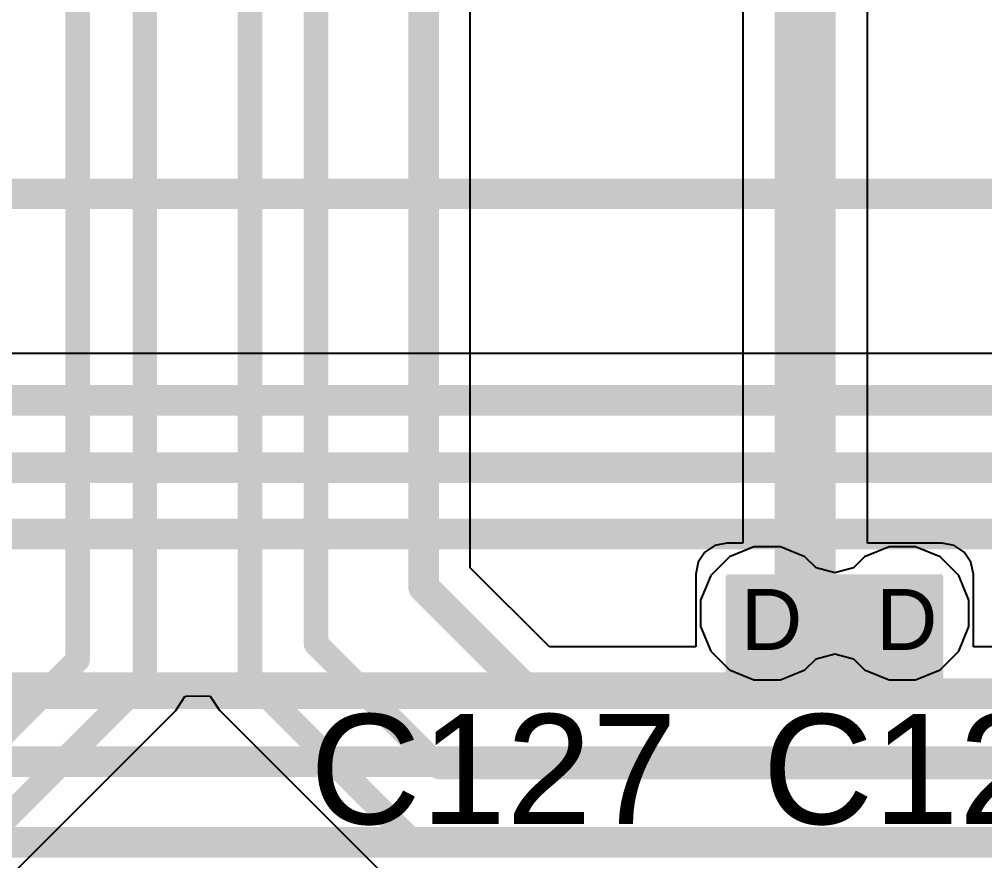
# Model space of a CAD drawing. Header units: inches. Extents: x -11 to 5428, y 0 to 5423.
# Drawn here: x 194.61 to 202.64, y 49.45 to 56.45 of the extents above; entities that cross this region are included whole.
import ezdxf

# ---------------------------------------------------------------- set-up
doc = ezdxf.new("R2010")
doc.units = ezdxf.units.IN
for name, color, linetype in [('Bottom Layer', 5, 'Continuous'), ('Dimension', 6, 'Continuous'), ('Drill Drawing', 1, 'Continuous'), ('GND', 16, 'Continuous'), ('PWR', 76, 'Continuous'), ('Top Layer', 1, 'Continuous'), ('Top Overlay', 2, 'Continuous'), ('Via Holes', 16, 'Continuous')]:
    doc.layers.add(name, color=color, linetype=linetype)
doc.styles.add('Arial', font='', dxfattribs={"height": 0.2})
doc.styles.get('Arial').set_extended_font_data('Arial')

msp = doc.modelspace()

# ---------------------------------------------------------------- hatches: boundary and pattern name
at = {"layer": 'Bottom Layer'}
msp.add_hatch(color=5, dxfattribs=at).paths.add_polyline_path([(200.4959, 51.1798), (202.2869, 51.1798), (202.2869, 51.8368), (200.4959, 51.8368)])
h = msp.add_hatch(color=5, dxfattribs=at)
edge = h.paths.add_edge_path()
edge.add_arc((200.8317, 51.5112), 0.3, 0, 360)
h = msp.add_hatch(color=5, dxfattribs=at)
edge = h.paths.add_edge_path()
edge.add_arc((201.9554, 51.5112), 0.3, 0, 360)
at = {"layer": 'GND'}
h = msp.add_hatch(color=16, dxfattribs=at)
edge = h.paths.add_edge_path()
edge.add_arc((200.8317, 51.5112), 0.3, 0, 360)
h = msp.add_hatch(color=16, dxfattribs=at)
edge = h.paths.add_edge_path()
edge.add_arc((201.9554, 51.5112), 0.3, 0, 360)
at = {"layer": 'PWR'}
h = msp.add_hatch(color=76, dxfattribs=at)
edge = h.paths.add_edge_path()
edge.add_arc((200.8317, 51.5112), 0.3, 0, 360)
h = msp.add_hatch(color=76, dxfattribs=at)
edge = h.paths.add_edge_path()
edge.add_arc((201.9554, 51.5112), 0.3, 0, 360)
at = {"layer": 'Top Layer'}
msp.add_hatch(color=1, dxfattribs=at).paths.add_polyline_path([(200.4865, 50.7167), (202.2964, 50.7167), (202.2964, 51.8236), (200.4865, 51.8236)])
h = msp.add_hatch(color=1, dxfattribs=at)
edge = h.paths.add_edge_path()
edge.add_arc((200.8317, 51.5112), 0.3, 0, 360)
h = msp.add_hatch(color=1, dxfattribs=at)
edge = h.paths.add_edge_path()
edge.add_arc((201.9554, 51.5112), 0.3, 0, 360)
at = {"layer": 'Via Holes'}
h = msp.add_hatch(color=7, dxfattribs=at)
edge = h.paths.add_edge_path()
edge.add_arc((200.8317, 51.5112), 0.15, 0, 360)
h = msp.add_hatch(color=7, dxfattribs=at)
edge = h.paths.add_edge_path()
edge.add_arc((201.9554, 51.5112), 0.15, 0, 360)

# ---------------------------------------------------------------- linework, layer by layer
at = {"layer": 'Bottom Layer'}
for p, q in [((198.3627, 51.8902), (198.3627, 61.019)), ((200.6295, 58.9041), (200.6295, 52.0958)), ((201.6654, 52.0958), (201.6654, 58.6896)), ((200.3128, 52.02), (200.2566, 51.9359)), ((200.3968, 52.0761), (200.3128, 52.02)), ((200.4959, 52.0958), (200.3968, 52.0761)), ((200.6295, 52.0958), (200.4959, 52.0958)), ((202.2869, 52.0958), (201.6654, 52.0958)), ((202.386, 52.0761), (202.2869, 52.0958)), ((202.47, 52.02), (202.386, 52.0761)), ((202.5261, 51.9359), (202.47, 52.02)), ((199.0214, 51.2315), (198.3627, 51.8902)), ((200.2566, 51.9359), (200.2369, 51.8368)), ((202.5458, 51.8368), (202.5261, 51.9359)), ((200.2369, 51.8368), (200.2369, 51.2315)), ((202.5458, 51.2315), (202.5458, 51.8368)), ((200.2369, 51.2315), (199.0214, 51.2315)), ((233.8645, 51.2315), (202.5458, 51.2315)), ((195.9126, 50.7035), (195.9897, 50.8189)), ((195.9897, 50.8189), (196.0034, 50.8214)), ((196.0034, 50.8214), (196.1742, 50.826)), ((196.1742, 50.826), (196.1985, 50.8218)), ((196.1985, 50.8218), (196.274, 50.7089)), ((194.0758, 48.8667), (195.9126, 50.7035)), ((195.9126, 50.7035), (195.9126, 50.7035)), ((196.274, 50.7089), (197.6379, 49.345))]:
    msp.add_line(p, q, dxfattribs=at)
for points in [[(197.9742, 51.7293, 0.254, 0.254, 0), (197.9742, 61.019, 0.254, 0.254, 0)], [(197.0797, 51.2571, 0.2032, 0.2032, 0), (197.0797, 60.4394, 0.2032, 0.2032, 0)], [(196.5303, 50.9653, 0.2032, 0.2032, 0), (196.5303, 60.2416, 0.2032, 0.2032, 0)], [(195.6562, 50.9598, 0.2032, 0.2032, 0), (195.6562, 59.5884, 0.2032, 0.2032, 0)], [(195.0974, 51.1234, 0.2032, 0.2032, 0), (195.0974, 59.2836, 0.2032, 0.2032, 0)], [(201.1474, 51.5828, 0.508, 0.508, 0), (201.1474, 58.9041, 0.508, 0.508, 0)], [(197.9742, 51.7293, 0.254, 0.254, 0), (198.8605, 50.843, 0.254, 0.254, 0)], [(201.0758, 51.5112, 0.508, 0.508, 0), (201.1474, 51.5828, 0.508, 0.508, 0)], [(200.8317, 51.5112, 0.508, 0.508, 0), (201.0758, 51.5112, 0.508, 0.508, 0)], [(197.0797, 51.2571, 0.2032, 0.2032, 0), (198.1032, 50.2336, 0.2032, 0.2032, 0)], [(190.3868, 46.4128, 0.2032, 0.2032, 0), (195.0974, 51.1234, 0.2032, 0.2032, 0)], [(190.589, 45.8926, 0.2032, 0.2032, 0), (195.6562, 50.9598, 0.2032, 0.2032, 0)], [(196.5303, 50.9653, 0.2032, 0.2032, 0), (197.8943, 49.6014, 0.2032, 0.2032, 0)], [(198.8605, 50.843, 0.254, 0.254, 0), (234.0254, 50.843, 0.254, 0.254, 0)], [(198.1032, 50.2336, 0.2032, 0.2032, 0), (221.7496, 50.2336, 0.2032, 0.2032, 0)], [(197.8943, 49.6014, 0.2032, 0.2032, 0), (221.3717, 49.6014, 0.2032, 0.2032, 0)]]:
    msp.add_lwpolyline(points, format="xyseb", dxfattribs=at)
for points in [[(197.9107, 51.7293, 0.127, 0.127, 1), (198.0377, 51.7293, 0.127, 0.127, 1)], [(197.9107, 51.7293, 0.127, 0.127, 1), (198.0377, 51.7293, 0.127, 0.127, 1)], [(201.0204, 51.5828, 0.254, 0.254, 1), (201.2744, 51.5828, 0.254, 0.254, 1)], [(201.0204, 51.5828, 0.254, 0.254, 1), (201.2744, 51.5828, 0.254, 0.254, 1)], [(200.7047, 51.5112, 0.254, 0.254, 1), (200.9587, 51.5112, 0.254, 0.254, 1)], [(200.9488, 51.5112, 0.254, 0.254, 1), (201.2028, 51.5112, 0.254, 0.254, 1)], [(200.9488, 51.5112, 0.254, 0.254, 1), (201.2028, 51.5112, 0.254, 0.254, 1)], [(197.0289, 51.2571, 0.1016, 0.1016, 1), (197.1305, 51.2571, 0.1016, 0.1016, 1)], [(197.0289, 51.2571, 0.1016, 0.1016, 1), (197.1305, 51.2571, 0.1016, 0.1016, 1)], [(195.0466, 51.1234, 0.1016, 0.1016, 1), (195.1482, 51.1234, 0.1016, 0.1016, 1)], [(195.0466, 51.1234, 0.1016, 0.1016, 1), (195.1482, 51.1234, 0.1016, 0.1016, 1)], [(195.6054, 50.9598, 0.1016, 0.1016, 1), (195.707, 50.9598, 0.1016, 0.1016, 1)], [(195.6054, 50.9598, 0.1016, 0.1016, 1), (195.707, 50.9598, 0.1016, 0.1016, 1)], [(196.4795, 50.9653, 0.1016, 0.1016, 1), (196.5811, 50.9653, 0.1016, 0.1016, 1)], [(196.4795, 50.9653, 0.1016, 0.1016, 1), (196.5811, 50.9653, 0.1016, 0.1016, 1)], [(198.797, 50.843, 0.127, 0.127, 1), (198.924, 50.843, 0.127, 0.127, 1)], [(198.797, 50.843, 0.127, 0.127, 1), (198.924, 50.843, 0.127, 0.127, 1)], [(198.0524, 50.2336, 0.1016, 0.1016, 1), (198.154, 50.2336, 0.1016, 0.1016, 1)], [(198.0524, 50.2336, 0.1016, 0.1016, 1), (198.154, 50.2336, 0.1016, 0.1016, 1)], [(197.8435, 49.6014, 0.1016, 0.1016, 1), (197.9451, 49.6014, 0.1016, 0.1016, 1)], [(197.8435, 49.6014, 0.1016, 0.1016, 1), (197.9451, 49.6014, 0.1016, 0.1016, 1)]]:
    msp.add_lwpolyline(points, format="xyseb", close=True, dxfattribs=at)
at = {"layer": 'Dimension'}
msp.add_lwpolyline([(0, 55, 0.254, 0.254, 0), (344, 55, 0.254, 0.254, 0)], format="xyseb", dxfattribs=at)
at = {"layer": 'GND'}
for p, q in [((200.7215, 52.0652), (200.5179, 51.9809)), ((200.9419, 52.0652), (200.7215, 52.0652)), ((201.1455, 51.9809), (200.9419, 52.0652)), ((201.8452, 52.0652), (201.6416, 51.9809)), ((202.0656, 52.0652), (201.8452, 52.0652)), ((202.2692, 51.9809), (202.0656, 52.0652)), ((200.5179, 51.9809), (200.362, 51.825)), ((201.2373, 51.889), (201.1455, 51.9809)), ((201.6416, 51.9809), (201.5498, 51.889)), ((202.4251, 51.825), (202.2692, 51.9809)), ((201.3936, 51.8488), (201.2373, 51.889)), ((201.5498, 51.889), (201.3936, 51.8488)), ((200.362, 51.825), (200.2777, 51.6214)), ((202.5094, 51.6214), (202.4251, 51.825)), ((200.2777, 51.6214), (200.2777, 51.401)), ((202.5094, 51.401), (202.5094, 51.6214)), ((200.2777, 51.401), (200.362, 51.1974)), ((202.4251, 51.1974), (202.5094, 51.401)), ((200.362, 51.1974), (200.5179, 51.0416)), ((201.2373, 51.1334), (201.3936, 51.1736)), ((201.3936, 51.1736), (201.5498, 51.1334)), ((202.2692, 51.0416), (202.4251, 51.1974)), ((201.1455, 51.0416), (201.2373, 51.1334)), ((201.5498, 51.1334), (201.6416, 51.0416)), ((200.5179, 51.0416), (200.7215, 50.9572)), ((200.9419, 50.9572), (201.1455, 51.0416)), ((201.6416, 51.0416), (201.8452, 50.9572)), ((202.0656, 50.9572), (202.2692, 51.0416)), ((200.7215, 50.9572), (200.9419, 50.9572)), ((201.8452, 50.9572), (202.0656, 50.9572))]:
    msp.add_line(p, q, dxfattribs=at)
at = {"layer": 'PWR'}
for p, q in [((200.7215, 52.0652), (200.5179, 51.9809)), ((200.9419, 52.0652), (200.7215, 52.0652)), ((201.1455, 51.9809), (200.9419, 52.0652)), ((201.8452, 52.0652), (201.6416, 51.9809)), ((202.0656, 52.0652), (201.8452, 52.0652)), ((202.2692, 51.9809), (202.0656, 52.0652)), ((200.5179, 51.9809), (200.362, 51.825)), ((201.2373, 51.889), (201.1455, 51.9809)), ((201.6416, 51.9809), (201.5498, 51.889)), ((202.4251, 51.825), (202.2692, 51.9809)), ((201.3936, 51.8488), (201.2373, 51.889)), ((201.5498, 51.889), (201.3936, 51.8488)), ((200.362, 51.825), (200.2777, 51.6214)), ((202.5094, 51.6214), (202.4251, 51.825)), ((200.2777, 51.6214), (200.2777, 51.401)), ((202.5094, 51.401), (202.5094, 51.6214)), ((200.2777, 51.401), (200.362, 51.1974)), ((202.4251, 51.1974), (202.5094, 51.401)), ((200.362, 51.1974), (200.5179, 51.0416)), ((201.2373, 51.1334), (201.3936, 51.1736)), ((201.3936, 51.1736), (201.5498, 51.1334)), ((202.2692, 51.0416), (202.4251, 51.1974)), ((201.1455, 51.0416), (201.2373, 51.1334)), ((201.5498, 51.1334), (201.6416, 51.0416)), ((200.5179, 51.0416), (200.7215, 50.9572)), ((200.9419, 50.9572), (201.1455, 51.0416)), ((201.6416, 51.0416), (201.8452, 50.9572)), ((202.0656, 50.9572), (202.2692, 51.0416)), ((200.7215, 50.9572), (200.9419, 50.9572)), ((201.8452, 50.9572), (202.0656, 50.9572))]:
    msp.add_line(p, q, dxfattribs=at)
at = {"layer": 'Top Layer'}
msp.add_line((211.495, 53.6709), (190.3899, 53.6709), dxfattribs=at)
for points in [[(167.7286, 53.2824, 0.254, 0.254, 0), (211.495, 53.2824, 0.254, 0.254, 0)], [(168.0918, 52.7218, 0.254, 0.254, 0), (211.1963, 52.7218, 0.254, 0.254, 0)], [(172.5898, 52.1711, 0.254, 0.254, 0), (210.881, 52.1711, 0.254, 0.254, 0)], [(201.3997, 50.8691, 0.3048, 0.3048, 0), (201.9149, 51.3842, 0.3048, 0.3048, 0)], [(201.9149, 51.3842, 0.3048, 0.3048, 0), (201.9554, 51.3842, 0.3048, 0.3048, 0)], [(180.5233, 50.8691, 0.3048, 0.3048, 0), (201.3997, 50.8691, 0.3048, 0.3048, 0)], [(185.3601, 50.278, 0.254, 0.254, 0), (211.9016, 50.278, 0.254, 0.254, 0)], [(185.6296, 49.6061, 0.254, 0.254, 0), (205.8655, 49.6061, 0.254, 0.254, 0)]]:
    msp.add_lwpolyline(points, format="xyseb", dxfattribs=at)
for points in [[(201.8387, 51.3842, 0.1524, 0.1524, 1), (201.9911, 51.3842, 0.1524, 0.1524, 1)], [(201.8387, 51.3842, 0.1524, 0.1524, 1), (201.9911, 51.3842, 0.1524, 0.1524, 1)], [(201.8792, 51.3842, 0.1524, 0.1524, 1), (202.0316, 51.3842, 0.1524, 0.1524, 1)], [(201.3235, 50.8691, 0.1524, 0.1524, 1), (201.4759, 50.8691, 0.1524, 0.1524, 1)], [(201.3235, 50.8691, 0.1524, 0.1524, 1), (201.4759, 50.8691, 0.1524, 0.1524, 1)]]:
    msp.add_lwpolyline(points, format="xyseb", close=True, dxfattribs=at)

# ---------------------------------------------------------------- texts
at = {"layer": 'Drill Drawing', "style": 'Arial'}
for p in [(200.6116, 51.2065), (201.7353, 51.2065)]:
    msp.add_text('D', height=0.508, dxfattribs=at).set_placement(p)
at = {"layer": 'Top Overlay', "style": 'Arial'}
for s, p in [('C127', (197.0283, 49.7588)), ('C120', (200.7915, 49.7588))]:
    msp.add_text(s, height=0.9144, dxfattribs=at).set_placement(p)

doc.saveas('drawing.dxf')
